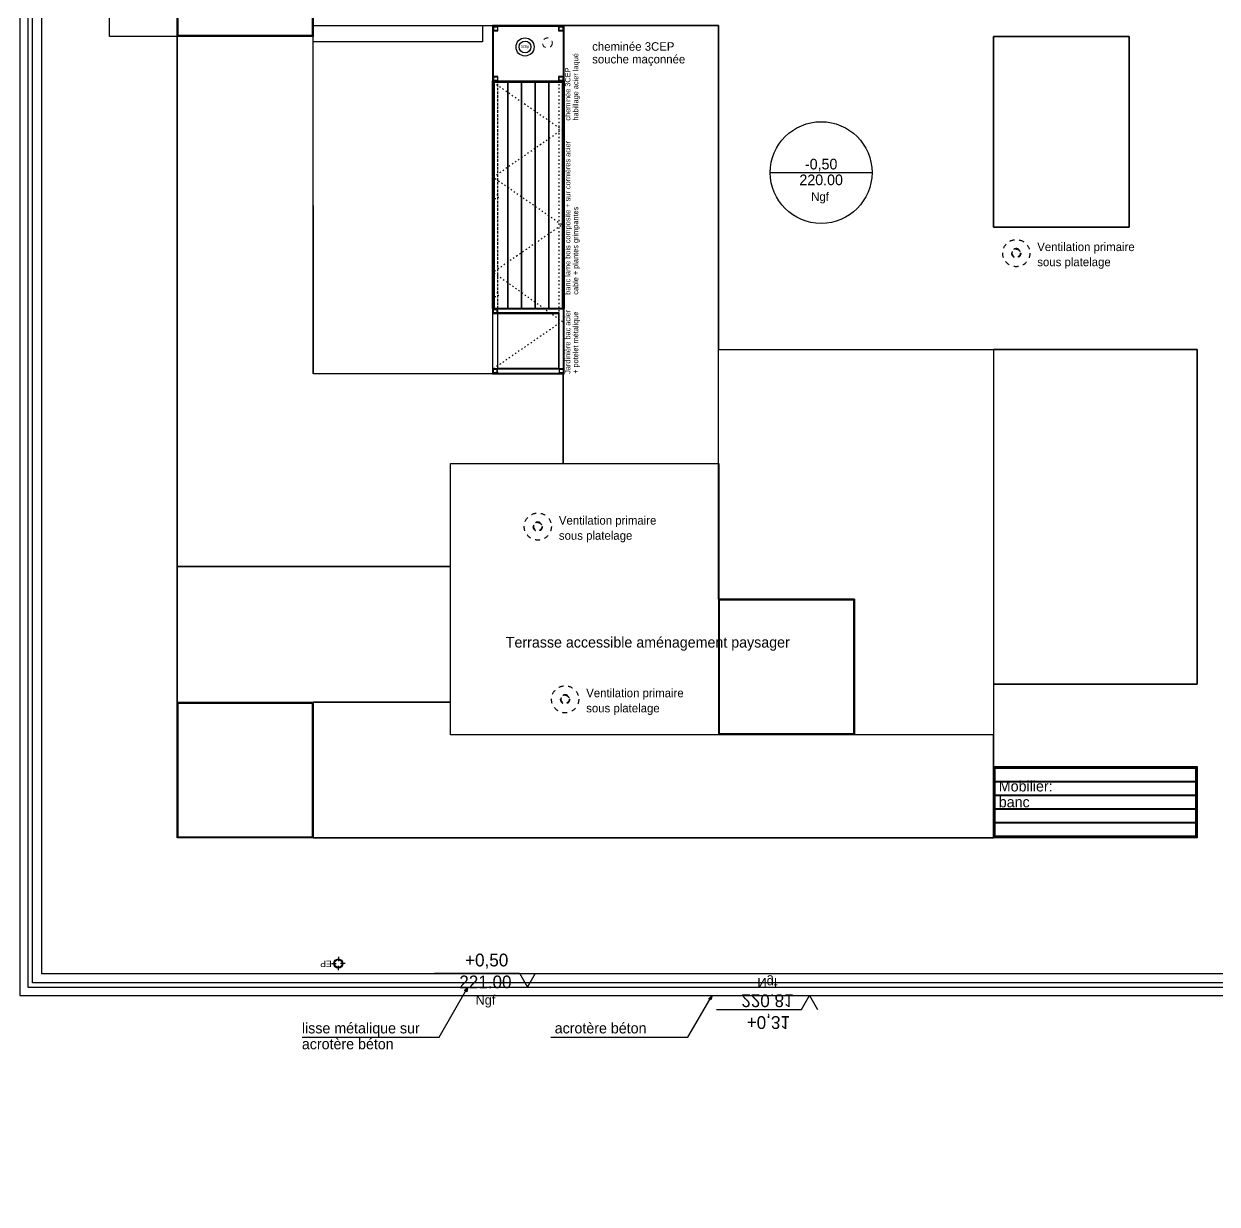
# Model space of a CAD drawing. Header units: centimetres. Extents: x 2501 to 22157, y -5565 to 9509.
# Drawn here: x 8423 to 9742, y 1962 to 3266 of the extents above; entities that cross this region are included whole.
import ezdxf

# ---------------------------------------------------------------- set-up
doc = ezdxf.new("R2010")
doc.units = ezdxf.units.CM
for name, pattern in [('Style de ligne -14', [2.025, 0.6, -0.15, 0.6, -0.15, 0.025, -0.15, 0.025, -0.15, 0.025, -0.15]), ('Style de ligne -15', [0.41656, 0.20828, -0.20828]), ('Style de ligne -18', [2.08328, 1.25, -0.41656, 0.13886, -0.27786]), ('Style de ligne -27', [0.164042, 0.054681, -0.109361])]:
    doc.linetypes.add(name, pattern=pattern)
for name, color, linetype in [('B Général', 252, 'Continuous'), ('C ANNOTATIONS-niveaux', 252, 'Continuous'), ('C ANNOTATIONS-niveaux_Hatch', 252, 'Continuous'), ('C ANNOTATIONS-prestations', 252, 'Continuous'), ('C ANNOTATIONS-texte', 252, 'Continuous'), ('prlm-CHAUFF', 30, 'Continuous')]:
    doc.layers.add(name, color=color, linetype=linetype)
doc.layers.add('w_.prlm-EAU-CHU', color=252, linetype='Continuous', lineweight=18)
doc.styles.add('Eurostile', font='')
doc.styles.add('prlm-chauff', font='trebucbi.ttf', dxfattribs={"height": 18})
doc.styles.get('Eurostile').set_extended_font_data('Eurostile')

# ---------------------------------------------------------------- blocks, each defined once
blk = doc.blocks.new('xi.3cep130-200')
at = {"layer": 'prlm-CHAUFF', "color": 0}
for radius in [10, 6.5]:
    blk.add_circle((0, 0), radius, dxfattribs=at)
at = {"layer": 'prlm-CHAUFF', "color": 0, "insert": (0, 0), "char_height": 3, "width": 9.782, "attachment_point": 5, "style": 'prlm-chauff'}
blk.add_mtext('3CEp', dxfattribs=at)
blk = doc.blocks.new('w_.xi.ram11')
at = {"layer": 'w_.prlm-EAU-CHU', "linetype": 'Style de ligne -14', "ltscale": 25.4}
blk.add_circle((0, 0), 6.36, dxfattribs=at)
blk = doc.blocks.new('Groupe-1')
at = {"layer": 'w_.prlm-EAU-CHU', "linetype": 'Style de ligne -15', "ltscale": 25.4}
for centre, radius in [((120092.6, -121621.5), 6.36), ((120145.2, -121627.3), 6.36), ((120145.4, -121873.3), 6.36), ((119341, -122108.4), 6.36), ((119523.9, -122492.5), 5.45), ((119309.6, -122722.5), 5.45)]:
    blk.add_circle(centre, radius, dxfattribs=at)
at = {"layer": 'B Général'}
for p in [(119269, -121345), (120166.2, -121643.3), (120166.2, -121858), (119529.5, -122512), (119284.9, -122727)]:
    blk.add_blockref('xi.3cep130-200', p, dxfattribs=at)
for name, p, rotation in [('w_.xi.ram11', (119320.1, -121385.1), 90), ('xi.3cep130-200', (120073.9, -121640.8), 269.9999971846025), ('xi.3cep130-200', (119339.2, -122086.7), 270)]:
    blk.add_blockref(name, p, dxfattribs=dict(at, rotation=rotation))
blk = doc.blocks.new('Groupe-2-1')
at = {"layer": 'B Général', "linetype": 'Continuous', "flags": 128}
for points in [[(119802.6, -123522.1), (120027.6, -123522.1), (120027.6, -123523.6), (119802.6, -123523.6)], [(119802.6, -123522.1), (119804.1, -123522.1), (119804.1, -123601.2), (119802.6, -123601.2)], [(119802.6, -123524.2), (120026.1, -123524.2), (120026.1, -123538.7), (119802.6, -123538.7)], [(120026.1, -123522.1), (120027.6, -123522.1), (120027.6, -123601.2), (120026.1, -123601.2)], [(119802.6, -123539.3), (120026.1, -123539.3), (120026.1, -123553.8), (119802.6, -123553.8)], [(119802.6, -123554.4), (120026.1, -123554.4), (120026.1, -123568.9), (119802.6, -123568.9)], [(119802.6, -123569.5), (120026.1, -123569.5), (120026.1, -123584), (119802.6, -123584)], [(119802.6, -123584.6), (120026.1, -123584.6), (120026.1, -123599.1), (119802.6, -123599.1)], [(119802.6, -123599.7), (120027.6, -123599.7), (120027.6, -123601.2), (119802.6, -123601.2)]]:
    blk.add_lwpolyline(points, close=True, dxfattribs=at)
blk = doc.blocks.new('Alti BAT B ACCROTERE TOITURE')
at = {"layer": 'B Général', "linetype": 'Continuous', "flags": 128}
blk.add_lwpolyline([(-55.9, 6.5), (37.8, 6.5), (46.8, -9), (55.8, 6.5)], dxfattribs=at)
at = {"layer": 'C ANNOTATIONS-niveaux', "attachment_point": 2, "rotation": 0, "line_spacing_factor": 0.894578, "style": 'Eurostile'}
for s, insert, char_height in [('+0,31', (1.3, 28), 14.11), ('220.81', (0.3, 3.9), 14.11), ('Ngf', (0.3, -17.7), 10.58)]:
    blk.add_mtext(s, dxfattribs=dict(at, insert=insert, char_height=char_height))
blk = doc.blocks.new('Alti BAT B TOITURE')
at = {"layer": 'C ANNOTATIONS-niveaux', "linetype": 'Continuous'}
blk.add_line((-55.9, -9), (56.6, -9), dxfattribs=at)
blk.add_circle((0.3, -9), 56.2, dxfattribs=at)
at = {"layer": 'B Général', "char_height": 11.76, "attachment_point": 2, "rotation": 0, "line_spacing_factor": 0.894578, "style": 'Eurostile'}
for s, insert in [('-0,50', (0.3, 6.2)), ('220.00', (0.3, -11.2))]:
    blk.add_mtext(s, dxfattribs=dict(at, insert=insert))
at = {"layer": 'C ANNOTATIONS-niveaux', "insert": (-0.9, -30.9), "char_height": 9.41, "attachment_point": 2, "rotation": 0, "line_spacing_factor": 0.894578, "style": 'Eurostile'}
blk.add_mtext('Ngf', dxfattribs=at)
blk = doc.blocks.new('EP')
at = {"layer": 'B Général', "linetype": 'Continuous'}
for p, q in [((-7.5, 0), (-2.5, 0)), ((0, 7.5), (0, 2.5)), ((7.5, 0), (2.5, 0)), ((0, -7.5), (0, -2.5))]:
    blk.add_line(p, q, dxfattribs=at)
at = {"layer": 'B Général', "linetype": 'Continuous', "flags": 128}
for points in [[(-5, 0, -1), (5, 0, -1)], [(-4.3, 0, -1), (4.3, 0, -1)]]:
    blk.add_lwpolyline(points, format="xyb", close=True, dxfattribs=at)
at = {"layer": 'C ANNOTATIONS-prestations', "insert": (7.5, 4), "char_height": 7.06, "attachment_point": 1, "line_spacing_factor": 0.894578, "style": 'Eurostile'}
blk.add_mtext('EP', dxfattribs=at)
blk = doc.blocks.new('Groupe-12-1')
at = {"layer": 'B Général', "rotation": 180}
blk.add_blockref('EP', (119078.6, -123740), dxfattribs=at)
blk = doc.blocks.new('Groupe-19-1')
at = {"layer": 'B Général', "linetype": 'Continuous', "flags": 128}
for points in [[(118900.6, -123451.2), (119050.6, -123451.2), (119050.6, -123601.2), (118900.6, -123601.2)], [(118901.6, -123452.2), (119049.6, -123452.2), (119049.6, -123600.2), (118901.6, -123600.2)]]:
    blk.add_lwpolyline(points, close=True, dxfattribs=at)
blk = doc.blocks.new('Groupe-20-1')
at = {"layer": 'B Général'}
blk.add_blockref('Groupe-19-1', (0, 0), dxfattribs=at)
blk = doc.blocks.new('Groupe-21-1')
at = {"layer": 'B Général'}
blk.add_blockref('Groupe-20-1', (0, 0), dxfattribs=at)
blk = doc.blocks.new('Groupe-22-1')
at = {"layer": 'B Général', "linetype": 'Continuous', "flags": 128}
for points in [[(119498.9, -123337.2), (119648.9, -123337.2), (119648.9, -123487.2), (119498.9, -123487.2)], [(119499.9, -123338.2), (119647.9, -123338.2), (119647.9, -123486.2), (119499.9, -123486.2)]]:
    blk.add_lwpolyline(points, close=True, dxfattribs=at)
blk = doc.blocks.new('Groupe-23-1')
at = {"layer": 'B Général'}
blk.add_blockref('Groupe-22-1', (0, 0), dxfattribs=at)
blk = doc.blocks.new('Groupe-24-1')
at = {"layer": 'B Général'}
blk.add_blockref('Groupe-23-1', (0, 0), dxfattribs=at)
blk = doc.blocks.new('Groupe-33-1')
at = {"layer": 'B Général', "linetype": 'Continuous', "flags": 128}
for points in [[(118900.6, -122565.3), (119050.6, -122565.3), (119050.6, -122715.3), (118900.6, -122715.3)], [(118901.6, -122566.3), (119049.6, -122566.3), (119049.6, -122714.3), (118901.6, -122714.3)]]:
    blk.add_lwpolyline(points, close=True, dxfattribs=at)
blk = doc.blocks.new('Groupe-34-1')
at = {"layer": 'B Général'}
blk.add_blockref('Groupe-33-1', (0, 0), dxfattribs=at)
blk = doc.blocks.new('Groupe-35-1')
at = {"layer": 'B Général'}
blk.add_blockref('Groupe-34-1', (0, 0), dxfattribs=at)
blk = doc.blocks.new('Groupe-37-1')
at = {"layer": 'B Général'}
blk.add_blockref('Groupe-35-1', (0, 0), dxfattribs=at)
blk = doc.blocks.new('Alti BAT B Garde corps')
at = {"layer": 'B Général', "linetype": 'Continuous', "flags": 128}
blk.add_lwpolyline([(-55.9, 6.3), (37.8, 6.3), (46.8, -9.2), (55.8, 6.3)], dxfattribs=at)
at = {"layer": 'B Général', "attachment_point": 2, "rotation": 0, "line_spacing_factor": 0.894578, "style": 'Eurostile'}
for s, insert, char_height in [('+0,50', (1.7, 27.9), 14.11), ('221.00', (0.3, 3.7), 14.11), ('Ngf', (0.3, -17.9), 10.58)]:
    blk.add_mtext(s, dxfattribs=dict(at, insert=insert, char_height=char_height))
blk = doc.blocks.new('Groupe-41-1')
at = {"layer": 'B Général', "linetype": 'Continuous', "flags": 128}
for points in [[(119328, -122703.2), (119248.9, -122703.2), (119248.9, -122764.5), (119249.9, -122764.5), (119249.9, -122704.2), (119327, -122704.2), (119327, -122764.5), (119328, -122764.5)], [(119254.9, -122704.2), (119249.9, -122704.2), (119249.9, -122709.2), (119254.9, -122709.2)], [(119250.4, -122708.7), (119250.4, -122704.7), (119254.4, -122704.7), (119254.4, -122708.7)], [(119327, -122704.2), (119322, -122704.2), (119322, -122709.2), (119327, -122709.2)], [(119322.5, -122708.7), (119322.5, -122704.7), (119326.5, -122704.7), (119326.5, -122708.7)], [(119254.9, -122759.5), (119249.9, -122759.5), (119249.9, -122764.5), (119254.9, -122764.5)], [(119327, -122759.5), (119322, -122759.5), (119322, -122764.5), (119327, -122764.5)], [(119248.9, -122766), (119248.9, -122764.5), (119328, -122764.5), (119328, -122766)], [(119248.9, -123016), (119248.9, -122766), (119250.4, -122766), (119250.4, -123016)], [(119250.4, -122764), (119250.4, -122760), (119254.4, -122760), (119254.4, -122764)], [(119251, -123016), (119251, -122766), (119265.5, -122766), (119265.5, -123016)], [(119266.1, -123016), (119266.1, -122766), (119280.6, -122766), (119280.6, -123016)], [(119281.2, -123016), (119281.2, -122766), (119295.7, -122766), (119295.7, -123016)], [(119296.3, -123016), (119296.3, -122766), (119310.8, -122766), (119310.8, -123016)], [(119311.4, -123016), (119311.4, -122766), (119325.9, -122766), (119325.9, -123016)], [(119322.5, -122764), (119322.5, -122760), (119326.5, -122760), (119326.5, -122764)], [(119326.5, -123016), (119326.5, -122766), (119328, -122766), (119328, -123016)], [(119328, -123016), (119248.9, -123016), (119248.9, -123088.3), (119328, -123088.3)], [(119254.4, -123016.5), (119249.4, -123016.5), (119249.4, -123021.5), (119254.4, -123021.5)], [(119249.4, -123087.8), (119249.4, -123016.5), (119327.5, -123016.5), (119327.5, -123087.8)], [(119249.9, -123021), (119249.9, -123017), (119253.9, -123017), (119253.9, -123021)], [(119322.5, -123021), (119254.4, -123021), (119254.4, -123082.8), (119322.5, -123082.8)], [(119254.9, -123021.5), (119322, -123021.5), (119322, -123082.3), (119254.9, -123082.3)], [(119254.9, -123082.3), (119254.9, -123021.5), (119322, -123021.5), (119322, -123082.3)], [(119254.4, -123082.8), (119249.4, -123082.8), (119249.4, -123087.8), (119254.4, -123087.8)], [(119249.9, -123087.3), (119249.9, -123083.3), (119253.9, -123083.3), (119253.9, -123087.3)], [(119327.5, -123082.8), (119322.5, -123082.8), (119322.5, -123087.8), (119327.5, -123087.8)], [(119323, -123087.3), (119323, -123083.3), (119327, -123083.3), (119327, -123087.3)]]:
    blk.add_lwpolyline(points, close=True, dxfattribs=at)
at = {"layer": 'B Général', "linetype": 'Style de ligne -27', "ltscale": 25.4, "flags": 128}
for points in [[(119249.4, -122764.5), (119254.4, -122764.5), (119254.4, -123082.8), (119249.4, -123082.8)], [(119249.4, -122766), (119254.4, -122766), (119254.4, -123088.3), (119249.4, -123088.3)], [(119322.5, -122764.5), (119327.5, -122764.5), (119327.5, -123082.8), (119322.5, -123082.8)]]:
    blk.add_lwpolyline(points, close=True, dxfattribs=at)
blk.add_lwpolyline([(119249.8, -122766), (119325.9, -122818.5), (119249.8, -122871), (119325.9, -122923.5), (119249.8, -122976), (119325.9, -123030.3), (119249.8, -123082.8)], dxfattribs=at)
at = {"layer": 'B Général', "linetype": 'Style de ligne -27', "ltscale": 25.4}
for centre in [(119252.9, -122892.5), (119252.9, -123000.8)]:
    blk.add_circle(centre, 2.5, dxfattribs=at)
at = {"layer": 'C ANNOTATIONS-prestations', "char_height": 5.88, "attachment_point": 1, "rotation": 90, "line_spacing_factor": 0.894578, "style": 'Eurostile'}
for s, insert, width in [('cheminée 3CEP \\Phabillage acier laqué', (119329.1, -122808.4), 105.196), ('banc lame bois composite + sur cornières acier', (119329.1, -123000.8), 202), ('cable + plantes grimpantes', (119337.8, -123000.8), 202), ('Jardinière bac acier ', (119329.1, -123088.3), 81.75), ('+ potelet métalique', (119337.8, -123088.3), 81.75)]:
    blk.add_mtext(s, dxfattribs=dict(at, insert=insert, width=width))
blk = doc.blocks.new('Groupe-46-1')
at = {"layer": 'C ANNOTATIONS-niveaux_Hatch', "linetype": 'Continuous'}
for points in [[(119218.1, -123769.9), (119221.8, -123766.2), (119220.5, -123771.2)], [(119487.9, -123778.9), (119491.6, -123775.2), (119490.3, -123780.2)]]:
    blk.add_hatch(color=250, dxfattribs=at).paths.add_polyline_path(points)
at = {"layer": 'B Général', "linetype": 'Continuous', "lineweight": 25, "flags": 128}
blk.add_lwpolyline([(118726.6, -121831.3), (118726.6, -123775.2), (120126.6, -123775.2), (120126.6, -122450.3), (121167.5, -122450.3), (121167.5, -121050.3), (118726.6, -121050.3), (118726.6, -121669.3)], close=True, dxfattribs=at)
at = {"layer": 'B Général', "linetype": 'Continuous', "flags": 128}
for points in [[(120112.6, -122436.3), (120112.6, -123761.2), (118740.6, -123761.2), (118740.6, -121831.3), (118735.6, -121831.3), (118735.6, -123766.2), (120117.6, -123766.2), (120117.6, -122441.3), (121158.5, -122441.3), (121158.5, -121059.3), (118735.6, -121059.3), (118735.6, -121669.3), (118740.6, -121669.3), (118740.6, -121064.3), (121153.5, -121064.3), (121153.5, -122436.3)], [(119050.6, -122706.4), (119050.6, -122703.2), (119498.7, -122703.2), (119498.7, -122705.3), (119498.7, -123061.2), (120027.6, -123061.2), (120027.6, -123431.2), (119802.6, -123431.2), (119802.6, -123601.2), (118900.6, -123601.2), (118900.6, -122715.3), (118825.6, -122715.3), (118825.6, -121907.2), (119051.3, -121907.2), (119050.6, -122648.6), (119050.6, -122648.6), (119050.6, -122671), (119050.6, -122706.4)], [(118825.6, -121907.2), (119050.6, -121907.2), (119050.6, -121982.2), (118900.6, -121982.2), (118900.6, -122715.3), (118825.6, -122715.3)], [(119050.6, -122703.2), (119248.9, -122703.2), (119248.9, -123088.3), (119050.6, -123088.3)], [(119327.2, -122703.2), (119327.2, -123187.2), (119498.8, -123187.2), (119498.7, -122703.2)], [(118900.6, -123301.2), (119202.6, -123301.2), (119202.6, -123187.2), (119327.2, -123187.2), (119327.2, -123088.3), (119051.2, -123088.3), (119050.6, -122715.3), (118900.6, -122715.3)], [(119952.6, -122926.2), (119802.6, -122926.2), (119802.6, -122715.3), (119952.6, -122715.3)], [(119952.6, -122926.2), (119952.6, -122715.3), (119802.6, -122715.3), (119802.6, -122926.2)], [(119802.6, -123487.2), (119648.9, -123487.2), (119648.9, -123337.2), (119498.7, -123337.2), (119498.7, -123061.2), (119802.6, -123061.2)], [(120027.6, -123061.2), (119802.6, -123061.2), (119802.6, -123431.2), (120027.6, -123431.2)], [(119202.6, -123187.2), (119498.9, -123187.2), (119498.9, -123487.2), (119202.6, -123487.2)], [(118900.6, -123451.2), (119202.6, -123451.2), (119202.6, -123301.2), (118900.6, -123301.2)], [(119802.6, -123487.2), (119202.6, -123487.2), (119202.6, -123451.2), (119050.6, -123451.2), (119050.6, -123601.2), (119802.6, -123601.2)]]:
    blk.add_lwpolyline(points, close=True, dxfattribs=at)
blk.add_lwpolyline([(118750.6, -121830.2), (118750.6, -123751.2), (120102.6, -123751.2), (120102.6, -122436.3), (120102.6, -122426.3), (120118.6, -122426.3), (121143.5, -122426.3)], dxfattribs=at)
at = {"layer": 'B Général', "linetype": 'Continuous', "lineweight": 25, "flags": 128}
blk.add_lwpolyline([(118750.6, -121815.3), (118750.6, -123751.2), (120102.6, -123751.2), (120102.6, -122426.3), (121143.5, -122426.3), (121143.5, -121074.3), (118750.6, -121074.3), (118750.6, -121685.3)], dxfattribs=at)
at = {"layer": 'C ANNOTATIONS-niveaux', "linetype": 'Continuous', "flags": 128}
for points in [[(119038.5, -123821.5), (119189.9, -123821.5), (119221.8, -123766.2)], [(119313.5, -123821.5), (119464.9, -123821.5), (119491.6, -123775.2)]]:
    blk.add_lwpolyline(points, dxfattribs=at)
for points in [[(119218.1, -123769.9), (119221.8, -123766.2), (119220.5, -123771.2)], [(119487.9, -123778.9), (119491.6, -123775.2), (119490.3, -123780.2)]]:
    blk.add_lwpolyline(points, close=True, dxfattribs=at)
at = {"layer": 'B Général'}
for name in ['Groupe-12-1', 'Groupe-37-1', 'Groupe-41-1', 'Groupe-24-1', 'Groupe-21-1', 'Groupe-2-1']:
    blk.add_blockref(name, (0, 0), dxfattribs=at)
at = {"layer": 'C ANNOTATIONS-niveaux'}
for name, p in [('Alti BAT B TOITURE', (119611.8, -122856.8)), ('Alti BAT B Garde corps', (119240.8, -123757))]:
    blk.add_blockref(name, p, dxfattribs=at)
at = {"layer": 'C ANNOTATIONS-niveaux', "xscale": -1, "rotation": 180}
blk.add_blockref('Alti BAT B ACCROTERE TOITURE', (119552.4, -123784.3), dxfattribs=at)
at = {"layer": 'C ANNOTATIONS-texte', "attachment_point": 1, "line_spacing_factor": 0.894578, "style": 'Eurostile'}
for s, insert, char_height, width in [('Mobilier:\\Pbanc ', (119808.4, -123538.1), 11.76, 128.201), ('lisse métalique sur acrotère béton', (119038.3, -123805.5), 11.759, 144.021), (' acrotère béton', (119313.3, -123805.5), 11.759, 144.021)]:
    blk.add_mtext(s, dxfattribs=dict(at, insert=insert, char_height=char_height, width=width))
blk = doc.blocks.new('xi.vpmod-2')
at = {"layer": 'B Général', "linetype": 'Style de ligne -15', "ltscale": 25.4, "flags": 128}
for points in [[(-5, 0, 0.414214), (0, -5, 0.414214), (5, 0, 0.414214), (0, 5, 0.414214)], [(4.5, 0, -0.414214), (0, -4.5, -0.414214), (-4.5, 0, -0.414214), (0, 4.5, -0.414214)]]:
    blk.add_lwpolyline(points, format="xyb", close=True, dxfattribs=at)
at = {"layer": 'B Général', "linetype": 'Style de ligne -15', "ltscale": 25.4}
for radius in [15, 5, 4.5]:
    blk.add_circle((0, 0), radius, dxfattribs=at)
blk = doc.blocks.new('Groupe-54-1')
at = {"layer": 'C ANNOTATIONS-prestations'}
for p in [(119827.7, -122954.9), (119299, -123257.1), (119329.2, -123448)]:
    blk.add_blockref('xi.vpmod-2', p, dxfattribs=at)
at = {"layer": 'C ANNOTATIONS-prestations', "char_height": 9.407, "width": 163.663, "attachment_point": 1, "line_spacing_factor": 1.067261, "style": 'Eurostile'}
for insert in [(119850.9, -122943.2), (119322.3, -123245.5), (119352.5, -123436.3)]:
    blk.add_mtext('Ventilation primaire\\Psous platelage', dxfattribs=dict(at, insert=insert))

msp = doc.modelspace()

# ---------------------------------------------------------------- linework, layer by layer
at = {"layer": 'B Général', "linetype": 'Continuous', "flags": 128}
msp.add_lwpolyline([(8742.485, 3264.489), (8929.907, 3264.489), (8929.907, 3246.489), (8742.485, 3246.489)], close=True, dxfattribs=at)
at = {"layer": 'B Général', "linetype": 'Style de ligne -18', "lineweight": 50, "ltscale": 25.4}
msp.add_open_spline([(4176.46, 5442.268), (4369.672, 5480.305), (4562.883, 5518.342), (4903.036, 5519.771), (5243.188, 5521.2), (5979.862, 5524.644), (6716.536, 5528.089), (7278.196, 5527.681), (7839.856, 5527.273), (8021.336, 5527.044), (8202.816, 5526.815), (8808.176, 5525.356), (9413.535, 5523.896), (10716.351, 5525.293), (12019.166, 5526.69), (12242.597, 5526.219), (12466.029, 5525.748), (12816.588, 5520.962), (13167.148, 5516.176), (13202.673, 5616.323), (13238.199, 5716.47), (13267.888, 5802.201), (13297.577, 5887.932), (13327.266, 5973.663), (13356.956, 6059.395), (13408.406, 6207.964), (13459.856, 6356.533), (13477.006, 6406.056), (13494.156, 6455.579), (13528.564, 6560.212), (13562.972, 6664.845), (13573.344, 6696.386), (13583.716, 6727.928), (13599.145, 6774.844), (13614.573, 6821.761), (13678.898, 7117.445), (13743.224, 7413.129), (13957.444, 7453.65), (14171.664, 7494.171), (14164.331, 7534.454), (14156.998, 7574.738), (14190.699, 7584.189), (14224.399, 7593.639), (14227.546, 7586.876), (14230.693, 7580.113), (14293.316, 7599.076), (14355.939, 7618.039), (14360.336, 7603.518), (14364.733, 7588.998), (14537.195, 7591.453), (14709.721, 7640.319), (14664.801, 7789.364), (14619.881, 7938.41), (15047.101, 8062.384), (15474.322, 8186.358), (15686.72, 8247.996), (15899.118, 8309.635), (15904.181, 8311.166), (15909.244, 8312.698), (15908.246, 8315.995), (15907.249, 8319.292), (17672.664, 8849.185), (19438.079, 9379.077), (19648.946, 9442.842), (19859.814, 9506.606), (20255.35, 9309.74), (20650.886, 9112.874), (20960.83, 8222.926), (21270.775, 7332.978), (21180.205, 7304.155), (21089.635, 7275.333), (21163.082, 7017.584), (21236.529, 6759.834), (21251.591, 6763.9), (21266.653, 6767.967), (21275.663, 6734.59), (21284.674, 6701.213), (21269.902, 6697.225), (21255.13, 6693.238), (21270.029, 6638.047), (21284.928, 6582.856), (21291.188, 6584.546), (21297.447, 6586.236), (21305.995, 6495.046), (21402.881, 6506.774), (21487.346, 6527.117), (21571.811, 6547.461), (21569.541, 6559.077), (21567.271, 6570.694), (21604.983, 6578.638), (21642.694, 6586.582), (21649.991, 6549.244), (21657.287, 6511.906), (21652.493, 6510.896), (21647.699, 6509.886), (21807.598, 5746.172), (21967.496, 4982.457), (21977.291, 4938.62), (21987.086, 4894.782), (22015.78, 4743.898), (22044.474, 4593.013), (22063.498, 4473.154), (22082.523, 4353.295), (22101.178, 4237.725), (22119.832, 4122.156), (22124.345, 4087.384), (22128.858, 4052.612), (22138.67, 3933.295), (22148.483, 3813.978), (22152.899, 3687.239), (22157.316, 3560.501), (22156.076, 3368.858), (22154.837, 3177.215), (22152.199, 3078.787), (22149.562, 2980.358), (22145.456, 2863.605), (22141.35, 2746.851), (22132.85, 2586.185), (22124.349, 2425.518), (22087.732, 1950.646), (22051.116, 1475.773), (21993.933, 847.273), (21936.75, 218.773), (21915.729, 183.154), (21894.709, 147.536), (21213.23, 141.566), (20531.75, 135.597), (20529.704, 160.058), (20527.657, 184.52), (20322.852, 176.691), (20118.047, 168.862), (19882.166, 159.845), (19646.285, 150.828), (19256.888, 145.182), (18867.491, 139.536), (18773.401, -158.054), (18679.311, -455.644), (18604.53, -1398.289), (18529.749, -2340.935), (18635.053, -2777.585), (18740.357, -3214.234), (18588.756, -3295.853), (18437.156, -3377.471), (18384.511, -3407.387), (18331.865, -3437.302), (18280.613, -3484.556), (18229.362, -3531.809), (18125.267, -3688.349), (18021.173, -3844.888), (17973.144, -3961.195), (17925.114, -4077.502), (17903.66, -4188.267), (17882.205, -4299.032), (17853.831, -4428.724), (17825.458, -4558.416), (17795.321, -4816.052), (17765.184, -5073.687), (17828.426, -5320.212), (17891.667, -5566.736), (16164.839, -5333.52), (14438.011, -5100.304), (14043.046, -5030.624), (13648.082, -4960.944), (13506.144, -4936.079), (13364.206, -4911.213), (13220.848, -4883.357), (13077.49, -4855.501), (12791.937, -4799.706), (12506.383, -4743.912), (12128.349, -4679.679), (11750.314, -4615.447), (11530.967, -4571.296), (11311.619, -4527.146), (10549.503, -4375.437), (9787.387, -4223.728), (9847.498, -3981.593), (9907.609, -3739.459), (9806.225, -3461.39), (9704.841, -3183.322), (9715.187, -3083.784), (9725.532, -2984.247), (9824.047, -2441.958), (9922.562, -1899.67), (9651.72, -1701.167), (9380.878, -1502.664), (9447.608, -1104.825), (9514.339, -706.985), (9834.998, -611.033), (10155.657, -515.081), (10247.114, 11.583), (10338.572, 538.246), (10143.199, 564.034), (9947.826, 589.823), (9948.48, 594.78), (9949.134, 599.737), (9614.75, 638.685), (9280.365, 677.634), (8737.859, 744.574), (8195.353, 811.514), (7103.907, 948.262), (6012.462, 1085.009), (5516.207, 1145.917), (5019.951, 1206.825), (4567.057, 1262.265), (4114.163, 1317.705), (4102.18, 1307.409), (4090.197, 1297.113), (3869.944, 1322.11), (3649.69, 1347.106), (3455.22, 1370.405), (3260.751, 1393.703), (3258.524, 1373.559), (3256.298, 1353.416), (2884.962, 1399.248), (2513.626, 1445.079), (2816.189, 2481.825), (3118.751, 3518.57), (3122.583, 3517.421), (3126.415, 3516.272), (3182.803, 3704.332), (3239.191, 3892.391), (3244.935, 3911.549), (3250.679, 3930.706), (3342.693, 4248.166), (3434.706, 4565.625), (3504.837, 4748.285), (3574.967, 4930.944), (3700.503, 5086.554), (3826.038, 5242.164), (4001.249, 5342.216), (4176.46, 5442.268)], degree=2, knots=[0, 0, 0, 1, 1, 2, 2, 3, 3, 4, 4, 5, 5, 6, 6, 7, 7, 8, 8, 9, 9, 10, 10, 11, 11, 12, 12, 13, 13, 14, 14, 15, 15, 16, 16, 17, 17, 18, 18, 19, 19, 20, 20, 21, 21, 22, 22, 23, 23, 24, 24, 25, 25, 26, 26, 27, 27, 28, 28, 29, 29, 30, 30, 31, 31, 32, 32, 33, 33, 34, 34, 35, 35, 36, 36, 37, 37, 38, 38, 39, 39, 40, 40, 41, 41, 42, 42, 43, 43, 44, 44, 45, 45, 46, 46, 47, 47, 48, 48, 49, 49, 50, 50, 51, 51, 52, 52, 53, 53, 54, 54, 55, 55, 56, 56, 57, 57, 58, 58, 59, 59, 60, 60, 61, 61, 62, 62, 63, 63, 64, 64, 65, 65, 66, 66, 67, 67, 68, 68, 69, 69, 70, 70, 71, 71, 72, 72, 73, 73, 74, 74, 75, 75, 76, 76, 77, 77, 78, 78, 79, 79, 80, 80, 81, 81, 82, 82, 83, 83, 84, 84, 85, 85, 86, 86, 87, 87, 88, 88, 89, 89, 90, 90, 91, 91, 92, 92, 93, 93, 94, 94, 95, 95, 96, 96, 97, 97, 98, 98, 99, 99, 100, 100, 101, 101, 102, 102, 103, 103, 104, 104, 105, 105, 106, 106, 107, 107, 108, 108, 109, 109, 110, 110, 111, 111, 112, 112, 113, 113, 114, 114, 115, 115, 115], dxfattribs=at)

# ---------------------------------------------------------------- block references
at = {"layer": 'B Général'}
for name in ['Groupe-46-1', 'Groupe-1']:
    msp.add_blockref(name, (-110308.095, 125967.714), dxfattribs=at)
at = {"layer": 'C ANNOTATIONS-prestations'}
msp.add_blockref('Groupe-54-1', (-110308.095, 125967.714), dxfattribs=at)

# ---------------------------------------------------------------- texts
at = {"layer": 'C ANNOTATIONS-texte', "attachment_point": 1, "line_spacing_factor": 0.894578, "style": 'Eurostile'}
for s, insert, char_height, width, rotation in [('cheminée 3CEP\\Psouche maçonnée ', (9051.007, 3245.946), 9.40741, 131, 359.999999), ('Terrasse accessible aménagement paysager', (8955.543, 2588.644), 11.75926, 422.49176, 0)]:
    msp.add_mtext(s, dxfattribs=dict(at, insert=insert, char_height=char_height, width=width, rotation=rotation))

doc.saveas('drawing.dxf')
